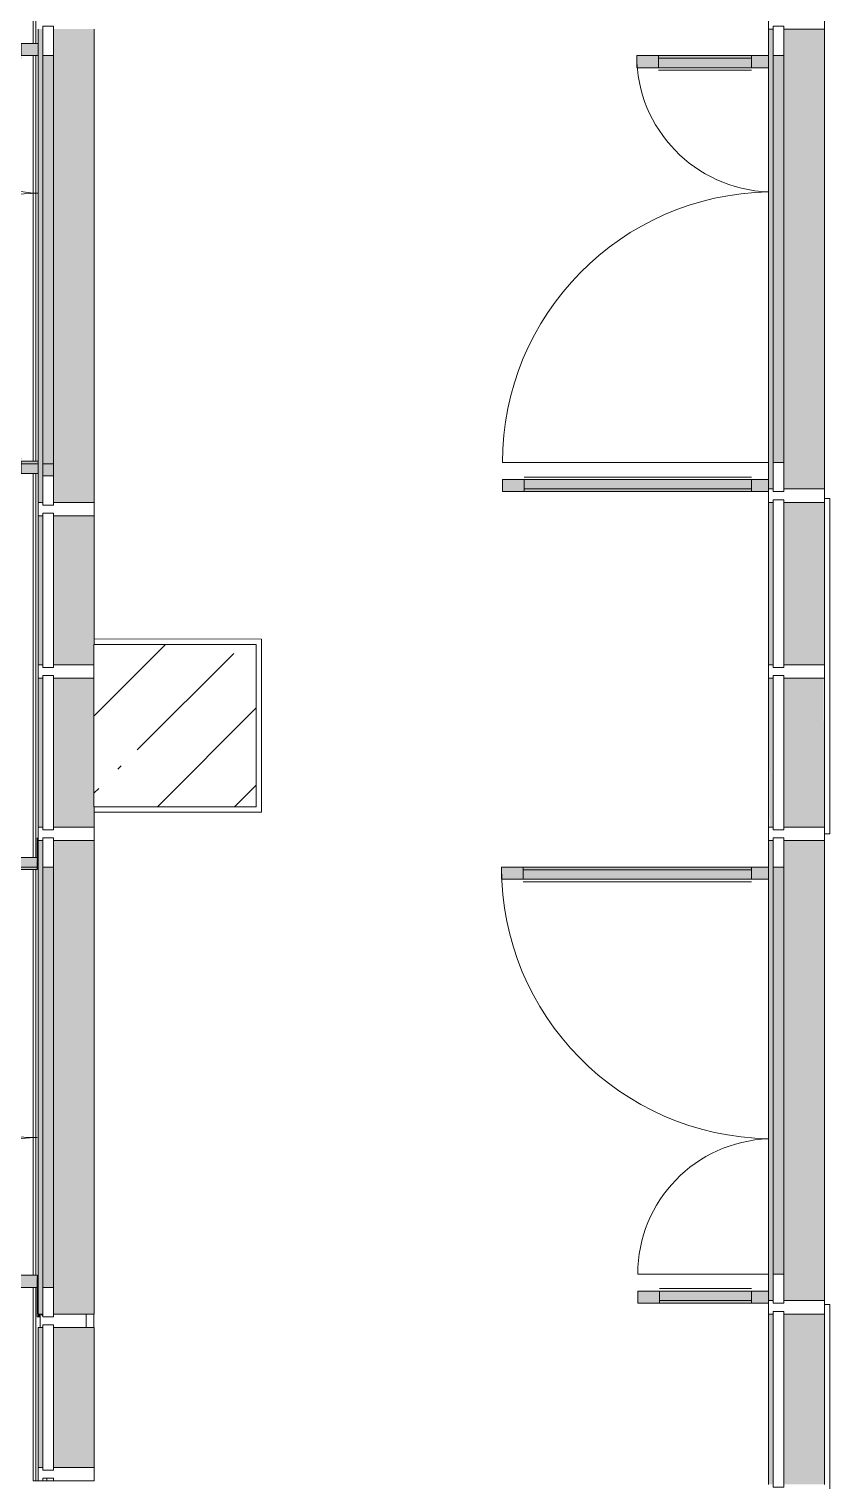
# Model space of a CAD drawing. Header units: millimetres. Extents: x 35881 to 234190, y -8553 to 29063.
# Drawn here: x 111000 to 113960, y 15358 to 20725 of the extents above; entities that cross this region are included whole.
import ezdxf

# ---------------------------------------------------------------- set-up
doc = ezdxf.new("R2010")
doc.units = ezdxf.units.MM
doc.linetypes.add('200_ШТРИХ__ш1_п0_6_', pattern=[160, 100, -60])
for name, color, linetype, lineweight, true_color in [('A-DETL-GENF-3', 7, 'Continuous', 5, 0xaaaaaa), ('A-DETL-GENF-4', 7, 'Continuous', 5, 0xe2e2e2), ('A-DOOR-4', 7, 'Continuous', 5, 0xaaaaaa), ('A-FLOR-1', 7, 'Continuous', 5, 0xaaaaaa), ('A-GLAZ-CWMG-4', 7, 'Continuous', 5, 0x383e42)]:
    doc.layers.add(name, color=color, linetype=linetype, lineweight=lineweight, true_color=true_color)
for name, color, linetype, lineweight in [('A-DETL-MBND-1', 7, '200_ШТРИХ__ш1_п0_6_', 9), ('A-GLAZ-CURT-3', 7, 'Continuous', 5), ('A-GLAZ-CWMG-3', 7, 'Continuous', 5), ('S-COLS-1', 7, 'Continuous', 5)]:
    doc.layers.add(name, color=color, linetype=linetype, lineweight=lineweight)

# ---------------------------------------------------------------- blocks, each defined once
blk = doc.blocks.new('Системная панель - Стекло - 40мм-23998915-1_10_2_птичка')
at = {"layer": 'A-GLAZ-CURT-3'}
for p, q in [((268.5, 40), (-268.5, 40)), ((-268.5, 40), (-268.5, 0)), ((-268.5, 0), (268.5, 0)), ((268.5, 0), (268.5, 40))]:
    blk.add_line(p, q, dxfattribs=at)
blk = doc.blocks.new('Прямоугольный импост - Импост структурный с накладкой - 190мм-23188488-1_10_2_птичка')
at = {"layer": 'A-GLAZ-CWMG-3'}
for p, q in [((-50, 0), (-50, 17)), ((-50, 17), (0, 17)), ((-40, 0), (-50, 0)), ((-40, -40), (-40, 0)), ((0, 0), (-10, 0)), ((-10, 0), (-10, -40)), ((0, 17), (0, 0)), ((-50, -190), (-50, -40)), ((-50, -40), (-40, -40)), ((-10, -40), (0, -40)), ((0, -40), (0, -190)), ((0, -190), (-50, -190))]:
    blk.add_line(p, q, dxfattribs=at)
blk = doc.blocks.new('Прямоугольный импост - Импост структурный с накладкой - 190мм-23190188-1_10_2_птичка')
at = {"layer": 'A-GLAZ-CWMG-4'}
for points in [[(3861.1, 15408.1), (3871.1, 15408.1), (3871.1, 15925.1), (3854.1, 15925.1), (3854.1, 15408.1)], [(4031.1, 15408.1), (4061.1, 15408.1), (4060, 15925.1), (3911.1, 15925.1), (3911.1, 15408.1), (4006.1, 15408.1)]]:
    blk.add_hatch(color=256, dxfattribs=at).paths.add_polyline_path(points)
at = {"layer": 'A-GLAZ-CWMG-3'}
for p, q in [((3854.1, 15925.1), (3871.1, 15925.1)), ((3854.1, 15408.1), (3854.1, 15925.1)), ((4031.1, 15925.1), (4061.1, 15925.1)), ((4061.1, 15408.1), (4061.1, 15925.1))]:
    blk.add_line(p, q, dxfattribs=at)
blk = doc.blocks.new('Системная панель - Стекло - 40мм-32257947-1_10_2_птичка')
at = {"layer": 'A-GLAZ-CURT-3'}
for p, q in [((310, 40), (-310, 40)), ((-310, 40), (-310, 0)), ((-310, 0), (310, 0)), ((310, 0), (310, 40))]:
    blk.add_line(p, q, dxfattribs=at)
blk = doc.blocks.new('Системная панель - Стекло - 40мм-32473990-1_10_2_птичка')
at = {"layer": 'A-GLAZ-CURT-3'}
for p, q in [((325, 40), (-325, 40)), ((-325, 40), (-325, 0)), ((-325, 0), (325, 0)), ((325, 0), (325, 40))]:
    blk.add_line(p, q, dxfattribs=at)
blk = doc.blocks.new('Прямоугольный импост - Импост структурный с накладкой - 190мм-32257948-1_10_2_птичка')
at = {"layer": 'A-GLAZ-CWMG-4'}
for points in [[(6553, 18375), (6570, 18375), (6570, 18975), (6553, 18975), (6553, 18409.4)], [(6760, 18375), (6760, 18975), (6610, 18975), (6610, 18375)]]:
    blk.add_hatch(color=256, dxfattribs=at).paths.add_polyline_path(points)
at = {"layer": 'A-GLAZ-CWMG-3'}
for p, q in [((6553, 18375), (6553, 18975)), ((6760, 18375), (6760, 18975))]:
    blk.add_line(p, q, dxfattribs=at)
blk = doc.blocks.new('Прямоугольный импост - Импост структурный с накладкой - 190мм-32257698-1_10_2_птичка')
at = {"layer": 'A-GLAZ-CWMG-4'}
for points in [[(6570, 16025), (6570, 17725), (6553, 17725), (6553, 16025), (6560, 16025)], [(6610, 16025), (6760, 16025), (6760, 17725), (6610, 17725), (6610, 16123)], [(6570, 16123), (6610, 16123), (6610, 17627), (6570, 17627), (6570, 16743)]]:
    blk.add_hatch(color=256, dxfattribs=at).paths.add_polyline_path(points)
at = {"layer": 'A-GLAZ-CWMG-3'}
for p, q in [((6553, 16025), (6553, 17725)), ((6760, 16025), (6760, 17725)), ((6570, 16123), (6570, 17627)), ((6610, 16123), (6610, 17627))]:
    blk.add_line(p, q, dxfattribs=at)
blk = doc.blocks.new('Прямоугольный импост - Импост структурный с накладкой - 190мм-32473988-1_10_2_птичка')
at = {"layer": 'A-GLAZ-CWMG-4'}
for points in [[(6553, 15345), (6570, 15345), (6570, 15975), (6553, 15975), (6553, 15586.8)], [(6760, 15345), (6760, 15975), (6610, 15975), (6610, 15345)]]:
    blk.add_hatch(color=256, dxfattribs=at).paths.add_polyline_path(points)
at = {"layer": 'A-GLAZ-CWMG-3'}
for p, q in [((6553, 15345), (6553, 15975)), ((6760, 15345), (6760, 15975))]:
    blk.add_line(p, q, dxfattribs=at)
blk = doc.blocks.new('Прямоугольный импост - Импост структурный с накладкой - 190мм-22862222-1_10_2_птичка')
at = {"layer": 'A-GLAZ-CWMG-3'}
for p, q in [((-25, 0), (-25, 17)), ((-25, 17), (25, 17)), ((25, 0), (15, 0)), ((15, 0), (15, -40)), ((25, 17), (25, 0)), ((-25, -190), (-25, -40)), ((15, -40), (25, -40)), ((25, -40), (25, -190)), ((25, -190), (-25, -190))]:
    blk.add_line(p, q, dxfattribs=at)
blk = doc.blocks.new('Прямоугольный импост - Импост структурный с накладкой - 190мм-V268-1_10_2_птичка')
at = {"layer": 'A-GLAZ-CWMG-3'}
for p, q in [((-25, 0), (-25, 17)), ((-25, 17), (25, 17)), ((-15, 0), (-25, 0)), ((-15, -40), (-15, 0)), ((25, 17), (25, 0)), ((-25, -190), (-25, -40)), ((-25, -40), (-15, -40)), ((25, -40), (25, -190)), ((25, -190), (-25, -190))]:
    blk.add_line(p, q, dxfattribs=at)
blk = doc.blocks.new('Дверь_Витражная_остекление_ - ДВН_ДАО_Главный вход_1800 в свету 4-32257700-1_10_2_птичка')
at = {"layer": 'A-DETL-GENF-4'}
for points in [[(-707, -416.2), (-707, -17), (-752, -17), (-752, -1004), (-707, -1004), (-707, -698.4)], [(860, -17), (815, -17), (815, -500), (860, -500), (860, -187.5)]]:
    blk.add_hatch(color=256, dxfattribs=at).paths.add_polyline_path(points)
at = {"layer": 'A-DETL-GENF-3'}
for p, q in [((-752, -1004), (-752, -17)), ((-752, -17), (-752, -1004)), ((-707, -1004), (-707, -17)), ((-707, -1004), (-707, -17)), ((815, -500), (815, -17)), ((815, -17), (815, -500)), ((860, -500), (860, -17)), ((860, -500), (860, -17)), ((-752, -80), (-707, -80)), ((-742, -924), (-742, -80)), ((-698, -924), (-698, -80)), ((806, -420), (806, -80)), ((860, -80), (815, -80)), ((850, -420), (850, -80)), ((860, -420), (815, -420)), ((860, -500), (815, -500)), ((815, -500), (860, -500)), ((-752, -924), (-707, -924)), ((-752, -1004), (-707, -1004)), ((-752, -1004), (-707, -1004))]:
    blk.add_line(p, q, dxfattribs=at)
at = {"layer": 'A-DOOR-4'}
for p, q in [((-860, 40), (-752, 40)), ((-860, 0), (-860, 40)), ((-752, 40), (-752, 0)), ((752, 40), (860, 40)), ((752, 0), (752, 40)), ((860, 40), (860, 0)), ((-752, 0), (-860, 0)), ((-752, -1004), (-752, -17)), ((860, 0), (752, 0)), ((752, -500), (752, -17))]:
    blk.add_line(p, q, dxfattribs=at)
for centre, radius, start, end in [((-752, 0), 1004, 270, 359.0187), ((752, 0), 500, 181.999, 270)]:
    blk.add_arc(centre, radius, start, end, dxfattribs=at)
blk = doc.blocks.new('Прямоугольный импост - Импост структурный с накладкой - 190мм-23190275-1_10_2_птичка')
at = {"layer": 'A-GLAZ-CWMG-4'}
for points in [[(3854.1, 15975.1), (3871.1, 15975.1), (3871.1, 16750.1), (3854.1, 16750.1), (3854.1, 15982.1)], [(3871.1, 16073.1), (3911.1, 16073.1), (3910, 16750.1), (3871.1, 16750.1), (3871.1, 16743)], [(4031.1, 15975.1), (4061.1, 15975.1), (4060, 16750.1), (3911.1, 16750.1), (3911.1, 15975.1), (4006.1, 15975.1)]]:
    blk.add_hatch(color=256, dxfattribs=at).paths.add_polyline_path(points)
at = {"layer": 'A-GLAZ-CWMG-3'}
for p, q in [((3854.1, 15975.1), (3854.1, 16750.1)), ((3871.1, 16073.1), (3871.1, 16750.1)), ((3911.1, 16073.1), (3911.1, 16750.1)), ((4061.1, 15975.1), (4061.1, 16750.1)), ((3871.1, 15975.1), (3854.1, 15975.1)), ((4061.1, 15975.1), (4031.1, 15975.1))]:
    blk.add_line(p, q, dxfattribs=at)
blk = doc.blocks.new('Прямоугольный импост - Импост структурный с накладкой - 190мм-23190277-1_10_2_птичка')
at = {"layer": 'A-GLAZ-CWMG-4'}
for points in [[(3861.1, 19950.1), (3871.1, 19950.1), (3871.1, 20725.1), (3854.1, 20725.1), (3854.1, 19950.1)], [(4006.1, 19950.1), (4061.1, 19950.1), (4060, 20725.1), (3911.1, 20725), (3911.1, 19950.1)], [(3871.1, 19950.1), (3911.1, 19950.1), (3910, 20627.1), (3871.1, 20627.1), (3871.1, 20192.4)]]:
    blk.add_hatch(color=256, dxfattribs=at).paths.add_polyline_path(points)
at = {"layer": 'A-GLAZ-CWMG-3'}
for p, q in [((3854.1, 19950.1), (3854.1, 20725.1)), ((4061.1, 19950.1), (4061.1, 20725.1)), ((3871.1, 19950.1), (3871.1, 20627.1)), ((3911.1, 19950.1), (3911.1, 20627.1))]:
    blk.add_line(p, q, dxfattribs=at)
blk = doc.blocks.new('BSC_Колонна _Прямоугольная - 600х600-17858062-1_10_2_птичка')
at = {"layer": 'S-COLS-1'}
h = blk.add_hatch(dxfattribs=at)
h.set_pattern_fill('FP_156', color=256, style=0, pattern_type=2)
h.set_pattern_definition([(45, (-4360, -18150), (-285.123, 285.123), []), (45, (-4074.88, -18150), (-285.123, 285.123), [504.031, -100.806, 16.764, -84.042])])
h.paths.add_polyline_path([(163.6, -300), (300, -300), (300, 300), (-300, 300), (-300, -300), (-151.3, -300)])
for p, q in [((300, 300), (-300, 300)), ((-300, 300), (-300, -300)), ((300, -300), (300, 300)), ((-300, -300), (300, -300))]:
    blk.add_line(p, q, dxfattribs=at)
blk = doc.blocks.new('Прямоугольный импост - Импост структурный с накладкой - 190мм-V330-1_10_2_птичка')
at = {"layer": 'A-GLAZ-CWMG-3'}
for p, q in [((-25, 0), (-25, 17)), ((-25, 17), (25, 17)), ((-15, 0), (-25, 0)), ((-15, -40), (-15, 0)), ((25, 17), (25, 0)), ((-25, -190), (-25, -40)), ((-25, -40), (-15, -40)), ((25, -40), (25, -190)), ((25, -190), (-25, -190))]:
    blk.add_line(p, q, dxfattribs=at)
blk = doc.blocks.new('Дверь_Витражная_остекление_ - ДВН_ДАО_Главный вход_1800 в свету 3-32257949-1_10_2_птичка')
at = {"layer": 'A-DETL-GENF-4'}
for points in [[(-707, -109.5), (-707, -17), (-752, -17), (-752, -504), (-707, -504), (-707, -135.7)], [(860, -187.5), (860, -17), (815, -17), (815, -1000), (860, -1000)]]:
    blk.add_hatch(color=256, dxfattribs=at).paths.add_polyline_path(points)
at = {"layer": 'A-DETL-GENF-3'}
for p, q in [((-752, -504), (-752, -17)), ((-752, -17), (-752, -504)), ((-707, -504), (-707, -17)), ((-707, -504), (-707, -17)), ((815, -1000), (815, -17)), ((815, -17), (815, -1000)), ((860, -1000), (860, -17)), ((860, -1000), (860, -17)), ((-752, -80), (-707, -80)), ((-742, -424), (-742, -80)), ((-698, -424), (-698, -80)), ((806, -920), (806, -80)), ((860, -80), (815, -80)), ((850, -920), (850, -80)), ((-752, -424), (-707, -424)), ((-752, -504), (-707, -504)), ((-752, -504), (-707, -504)), ((860, -920), (815, -920)), ((860, -1000), (815, -1000)), ((815, -1000), (860, -1000))]:
    blk.add_line(p, q, dxfattribs=at)
at = {"layer": 'A-DOOR-4'}
for p, q in [((-860, 40), (-752, 40)), ((-860, 0), (-860, 40)), ((-752, 40), (-752, 0)), ((752, 40), (860, 40)), ((752, 0), (752, 40)), ((860, 40), (860, 0)), ((-752, 0), (-860, 0)), ((-752, -504), (-752, -17)), ((860, 0), (752, 0)), ((752, -1000), (752, -17))]:
    blk.add_line(p, q, dxfattribs=at)
for centre, radius, start, end in [((-752, 0), 504, 270, 358.0168), ((752, 0), 1000, 180.9852, 270)]:
    blk.add_arc(centre, radius, start, end, dxfattribs=at)
blk = doc.blocks.new('Системная панель - Стекло - 40мм-23926328-1_10_2_птичка')
at = {"layer": 'A-GLAZ-CURT-3'}
for p, q in [((285, 40), (-285, 40)), ((-285, 40), (-285, 0)), ((-285, 0), (285, 0)), ((285, 0), (285, 40))]:
    blk.add_line(p, q, dxfattribs=at)
blk = doc.blocks.new('Прямоугольный импост - Импост структурный с накладкой - 190мм-23926323-1_10_2_птичка')
at = {"layer": 'A-GLAZ-CWMG-4'}
for points in [[(6560, 17775), (6570, 17775), (6570, 18325), (6553, 18325), (6556.8, 17775)], [(6610, 17775), (6760, 17775), (6756.3, 18325), (6610, 18325), (6610, 17830)]]:
    blk.add_hatch(color=256, dxfattribs=at).paths.add_polyline_path(points)
at = {"layer": 'A-GLAZ-CWMG-3'}
for p, q in [((6553, 17775), (6553, 18325)), ((6760, 17775), (6760, 18325))]:
    blk.add_line(p, q, dxfattribs=at)
blk = doc.blocks.new('Прямоугольный импост - Импост структурный с накладкой - 190мм-V331-1_10_2_птичка')
at = {"layer": 'A-GLAZ-CWMG-3'}
for p, q in [((-25, 0), (-25, 17)), ((-25, 17), (25, 17)), ((-15, 0), (-25, 0)), ((-15, -40), (-15, 0)), ((25, 0), (15, 0)), ((15, 0), (15, -40)), ((25, 17), (25, 0)), ((-25, -190), (-25, -40)), ((-25, -40), (-15, -40)), ((15, -40), (25, -40)), ((25, -40), (25, -190)), ((25, -190), (-25, -190))]:
    blk.add_line(p, q, dxfattribs=at)
blk = doc.blocks.new('Прямоугольный импост - Импост структурный с накладкой - 170мм-23186685-1_10_2_птичка')
at = {"layer": 'A-GLAZ-CWMG-3'}
for p, q in [((3836.1, 20672.1), (3836.1, 27150.1)), ((3846.1, 20672.1), (3846.1, 27150.1)), ((3836.1, 19127.1), (3836.1, 20627.1)), ((3846.1, 19127.1), (3846.1, 20627.1)), ((3836.1, 17663.1), (3836.1, 19082.1)), ((3846.1, 17663.1), (3846.1, 19082.1)), ((3836.1, 16118.1), (3836.1, 17618.1)), ((3846.1, 16118.1), (3846.1, 17618.1)), ((3836.1, 15358.1), (3836.1, 16073.1)), ((3846.1, 15358.1), (3846.1, 16073.1)), ((3846.1, 15358.1), (3836.1, 15358.1)), ((3854.1, 15358.1), (3846.1, 15358.1)), ((3886.1, 15358.1), (3871.1, 15358.1)), ((3886.1, 15358.1), (3886.1, 15368.1)), ((3911.1, 15358.1), (3886.1, 15358.1))]:
    blk.add_line(p, q, dxfattribs=at)
blk = doc.blocks.new('Прямоугольный импост - Импост структурный с накладкой - 190мм-23933667-1_10_2_птичка')
at = {"layer": 'A-GLAZ-CWMG-4'}
for points in [[(3861.1, 19150.1), (3871.1, 19150.1), (3871.1, 19950.1), (3854.1, 19950.1), (3854.1, 19150.1)], [(3871.1, 19150.1), (3911.1, 19150.1), (3910, 19950.1), (3871.1, 19950.1)], [(4060, 19150.1), (4061.1, 19150.1), (4060, 19950.1), (3911.1, 19950.1), (3911.1, 19150.1), (4031.1, 19150.1)]]:
    blk.add_hatch(color=256, dxfattribs=at).paths.add_polyline_path(points)
at = {"layer": 'A-GLAZ-CWMG-3'}
for p, q in [((3854.1, 19150.1), (3854.1, 19950.1)), ((3871.1, 19150.1), (3871.1, 19950.1)), ((3911.1, 19150.1), (3911.1, 19950.1)), ((4061.1, 19150.1), (4061.1, 19950.1))]:
    blk.add_line(p, q, dxfattribs=at)
blk = doc.blocks.new('Прямоугольный импост - Импост структурный с накладкой - 170мм-22968247-1_10_2_птичка')
at = {"layer": 'A-GLAZ-CWMG-3'}
for p, q in [((-25, 0), (-25, 10)), ((-25, 10), (25, 10)), ((25, 0), (15, 0)), ((15, 0), (15, -40)), ((25, 10), (25, 0)), ((-25, -160), (-25, -40)), ((15, -40), (25, -40)), ((25, -40), (25, -160)), ((25, -160), (-25, -160))]:
    blk.add_line(p, q, dxfattribs=at)
blk = doc.blocks.new('Прямоугольный импост - Импост структурный с накладкой - 170мм-23186686-1_10_2_птичка')
at = {"layer": 'A-GLAZ-CWMG-3'}
blk.add_line((3886.1, 15358.1), (3871.1, 15358.1), dxfattribs=at)
blk = doc.blocks.new('Дверь_Витражная_СКБ_2Ст - ВН-1_ ДВН_ДАО_Главный вход_1800 в свету 3-31912953-1_10_2_птичка')
at = {"layer": 'A-DETL-GENF-4'}
for points in [[(-777, -17), (-822, -17), (-822, -554), (-777, -554), (-777, -25)], [(768, -25), (768, -17), (723, -17), (723, -1000), (768, -1000), (768, -35)]]:
    blk.add_hatch(color=256, dxfattribs=at).paths.add_polyline_path(points)
at = {"layer": 'A-DETL-GENF-3'}
for p, q in [((732, 40), (732, 0)), ((732, 40), (732, 0)), ((-822, -554), (-822, -17)), ((-822, -17), (-822, -554)), ((-777, -554), (-777, -17)), ((-777, -554), (-777, -17)), ((723, -1000), (723, -17)), ((723, -17), (723, -1000)), ((768, -1000), (768, -17)), ((768, -1000), (768, -17)), ((-822, -80), (-777, -80)), ((-812, -474), (-812, -80)), ((-768, -474), (-768, -80)), ((714, -920), (714, -80)), ((768, -80), (723, -80)), ((758, -920), (758, -80)), ((-822, -474), (-777, -474)), ((-822, -554), (-777, -554)), ((-822, -554), (-777, -554)), ((768, -920), (723, -920)), ((768, -1000), (723, -1000)), ((723, -1000), (768, -1000))]:
    blk.add_line(p, q, dxfattribs=at)
at = {"layer": 'A-DOOR-4'}
for p, q in [((-885, 40), (-777, 40)), ((-885, 0), (-885, 40)), ((-777, 40), (-777, 0)), ((777, 40), (885, 40)), ((777, 0), (777, 40)), ((885, 40), (885, 0)), ((-777, 0), (-885, 0)), ((-822, -554), (-822, -17)), ((732, -1000), (732, -17)), ((885, 0), (777, 0))]:
    blk.add_line(p, q, dxfattribs=at)
for centre, radius, start, end in [((-822, 0), 554, 270, 358.1958), ((732, 0), 1000, 180.9852, 270)]:
    blk.add_arc(centre, radius, start, end, dxfattribs=at)
blk = doc.blocks.new('Системная панель - Стекло - 40мм-V346-1_10_2_птичка')
at = {"layer": 'A-GLAZ-CURT-3'}
for p, q in [((285, 40), (-285, 40)), ((-285, 40), (-285, 0)), ((-285, 0), (285, 0)), ((285, 0), (285, 40))]:
    blk.add_line(p, q, dxfattribs=at)
blk = doc.blocks.new('Прямоугольный импост - Импост структурный с накладкой - 190мм-V347-1_10_2_птичка')
at = {"layer": 'A-GLAZ-CWMG-4'}
for points in [[(3861.1, 17775.1), (3871.1, 17775.1), (3871.1, 18325.1), (3854.1, 18325.1), (3854.1, 17775.1)], [(4006.1, 17775.1), (4061.1, 17775.1), (4060, 18325.1), (3911.1, 18325.1), (3911.1, 17775.1)]]:
    blk.add_hatch(color=256, dxfattribs=at).paths.add_polyline_path(points)
at = {"layer": 'A-GLAZ-CWMG-3'}
for p, q in [((3854.1, 17775.1), (3854.1, 18325.1)), ((4061.1, 17775.1), (4061.1, 17850))]:
    blk.add_line(p, q, dxfattribs=at)
blk = doc.blocks.new('Прямоугольный импост - Импост структурный с накладкой - 190мм-V348-1_10_2_птичка')
at = {"layer": 'A-GLAZ-CWMG-3'}
for p, q in [((-25, 0), (-25, 17)), ((-25, 17), (25, 17)), ((-15, 0), (-25, 0)), ((-15, -40), (-15, 0)), ((25, 0), (15, 0)), ((15, 0), (15, -40)), ((25, 17), (25, 0)), ((-25, -188.9), (-25, -40)), ((-25, -40), (-15, -40)), ((15, -40), (25, -40)), ((25, -40), (25, -188.9))]:
    blk.add_line(p, q, dxfattribs=at)
blk = doc.blocks.new('Дверь_Витражная_СКБ_2Ст - ВН-1_ ДВН_ДАО_Главный вход_1800 в свету 4-31912968-1_10_2_птичка')
at = {"layer": 'A-DETL-GENF-4'}
h = blk.add_hatch(color=256, dxfattribs=at)
h.paths.add_polyline_path([(875, -10), (885, 0), (875, 0)])
h.paths.add_polyline_path([(885, -10), (875, -10), (875, -17), (885, -17)])
for points in [[(-768, -1020), (-768, -20), (-813, -25), (-813, -1020)], [(777, -574), (777, -20), (732, -25), (732, -574)]]:
    blk.add_hatch(color=256, dxfattribs=at).paths.add_polyline_path(points)
at = {"layer": 'A-DETL-GENF-3'}
for p, q in [((-777, -20), (-885, -20)), ((-885, -20), (-777, -20)), ((-768, -20), (-813, -20)), ((-813, -1020), (-813, -20)), ((-768, -20), (-813, -20)), ((-813, -20), (-813, -1020)), ((-768, -1020), (-768, -20)), ((-768, -1020), (-768, -20)), ((732, -20), (777, -20)), ((732, -574), (732, -20)), ((732, -20), (732, -574)), ((777, -20), (732, -20)), ((777, -574), (777, -20)), ((777, -574), (777, -20)), ((777, -20), (885, -20)), ((777, -20), (885, -20)), ((885, -20), (885, -10)), ((885, -20), (885, -10)), ((-813, -100), (-768, -100)), ((-803, -940), (-803, -100)), ((-759, -940), (-759, -100)), ((723, -494), (723, -100)), ((777, -100), (732, -100)), ((767, -494), (767, -100)), ((777, -494), (732, -494)), ((777, -574), (732, -574)), ((732, -574), (777, -574)), ((-813, -940), (-768, -940)), ((-813, -1020), (-768, -1020)), ((-813, -1020), (-768, -1020))]:
    blk.add_line(p, q, dxfattribs=at)
at = {"layer": 'A-DOOR-4'}
for p, q in [((-885, 40), (-777, 40)), ((-885, 0), (-885, 40)), ((-777, 40), (-777, 0)), ((777, 40), (885, 40)), ((777, 0), (777, 40)), ((885, 40), (885, 0)), ((-777, 0), (-885, 0)), ((-777, -1020), (-777, -20)), ((885, 0), (777, 0)), ((777, -574), (777, -20))]:
    blk.add_line(p, q, dxfattribs=at)
for centre, radius, start, end in [((-777, -20), 1000, 270, 0), ((777, -20), 554, 180, 270)]:
    blk.add_arc(centre, radius, start, end, dxfattribs=at)
blk = doc.blocks.new('Прямоугольный импост - Импост структурный с накладкой - 190мм-23933759-1_10_2_птичка')
at = {"layer": 'A-GLAZ-CWMG-4'}
for points in [[(3854.1, 17550.1), (3871.1, 17550.1), (3871.1, 17725.1), (3854.1, 17725.1), (3854.1, 17627.1)], [(4031.1, 17550.1), (4061.1, 17550.1), (4060, 17725.1), (3911.1, 17725.1), (3911.1, 17550.1), (4006.1, 17550.1)], [(3911.1, 17550.1), (3910, 17627.1), (3871.1, 17627.1), (3871.1, 17550.1), (3910, 17550.1)]]:
    blk.add_hatch(color=256, dxfattribs=at).paths.add_polyline_path(points)
at = {"layer": 'A-GLAZ-CWMG-3'}
for p, q in [((3854.1, 17550.1), (3854.1, 17725.1)), ((4061.1, 17550.1), (4061.1, 17725.1)), ((3871.1, 17550.1), (3871.1, 17627.1)), ((3911.1, 17550.1), (3911.1, 17627.1))]:
    blk.add_line(p, q, dxfattribs=at)
blk = doc.blocks.new('Прямоугольный импост - Импост структурный с накладкой - 190мм-23933741-1_10_2_птичка')
at = {"layer": 'A-GLAZ-CWMG-3'}
for p, q in [((-25, 0), (-25, 17)), ((-25, 17), (25, 17)), ((-15, 0), (-25, 0)), ((-15, -40), (-15, 0)), ((25, 17), (25, 0)), ((-25, -190), (-25, -40)), ((-25, -40), (-15, -40)), ((25, -40), (25, -190)), ((25, -190), (-25, -190))]:
    blk.add_line(p, q, dxfattribs=at)
blk = doc.blocks.new('Системная панель - Стекло - 40мм-V353-1_10_2_птичка')
at = {"layer": 'A-GLAZ-CURT-3'}
for p, q in [((285, 40), (-285, 40)), ((-285, 40), (-285, 0)), ((-285, 0), (285, 0)), ((285, 0), (285, 40))]:
    blk.add_line(p, q, dxfattribs=at)
blk = doc.blocks.new('Прямоугольный импост - Импост структурный с накладкой - 190мм-V354-1_10_2_птичка')
at = {"layer": 'A-GLAZ-CWMG-4'}
for points in [[(3861.1, 18375.1), (3871.1, 18375.1), (3871.1, 18925.1), (3854.1, 18925.1), (3854.1, 18375.1)], [(4060, 18375.1), (4060, 18925.1), (3911.1, 18925.1), (3911.1, 18375.1), (4031.1, 18375.1)]]:
    blk.add_hatch(color=256, dxfattribs=at).paths.add_polyline_path(points)
at = {"layer": 'A-GLAZ-CWMG-3'}
for p, q in [((3854.1, 18375.1), (3854.1, 18925.1)), ((4061.1, 18450), (4061.1, 18925.1))]:
    blk.add_line(p, q, dxfattribs=at)
blk = doc.blocks.new('Прямоугольный импост - Импост структурный с накладкой - 190мм-V355-1_10_2_птичка')
at = {"layer": 'A-GLAZ-CWMG-3'}
for p, q in [((-25, 0), (-25, 17)), ((-25, 17), (25, 17)), ((25, 0), (15, 0)), ((15, 0), (15, -40)), ((25, 17), (25, 0)), ((-25, -190), (-25, -40)), ((15, -40), (25, -40)), ((25, -40), (25, -190)), ((25, -190), (-25, -190))]:
    blk.add_line(p, q, dxfattribs=at)
blk = doc.blocks.new('Прямоугольный импост - Импост структурный с накладкой - 190мм-23933668-1_10_2_птичка')
at = {"layer": 'A-GLAZ-CWMG-4'}
for points in [[(3871.1, 18975.1), (3871.1, 19150.1), (3854.1, 19150.1), (3854.1, 18975.1), (3861.1, 18975.1)], [(3911.1, 19073.1), (3910, 19150.1), (3871.1, 19150.1), (3871.1, 19073.1), (3910, 19073.1)], [(4031.1, 18975.1), (4061.1, 18975.1), (4060, 19150.1), (3911.1, 19150.1), (3911.1, 18975.1), (4006.1, 18975.1)]]:
    blk.add_hatch(color=256, dxfattribs=at).paths.add_polyline_path(points)
at = {"layer": 'A-GLAZ-CWMG-3'}
for p, q in [((3854.1, 18975.1), (3854.1, 19150.1)), ((3871.1, 19073.1), (3871.1, 19150.1)), ((3911.1, 19073.1), (3911.1, 19150.1)), ((4061.1, 18975.1), (4061.1, 19150.1))]:
    blk.add_line(p, q, dxfattribs=at)

msp = doc.modelspace()

# ---------------------------------------------------------------- linework, layer by layer
at = {"layer": 'A-DETL-MBND-1'}
msp.add_line((111239.7, 15975.1), (111239.7, 15925.1), dxfattribs=at)
at = {"layer": 'A-FLOR-1'}
for p, q in [((113939.7, 18990), (113959.7, 18990)), ((113959.7, 18990), (113959.7, 17750)), ((111240.8, 18470.3), (111859.7, 18469.2)), ((111859.7, 18469.2), (111859.7, 17830)), ((111859.7, 17830), (111240.8, 17830)), ((113959.7, 17750), (113939.7, 17750)), ((113939.7, 16010), (113959.7, 16010)), ((113959.7, 16010), (113959.7, 15270)), ((111239.7, 15975.1), (111239.7, 15925.1))]:
    msp.add_line(p, q, dxfattribs=at)

# ---------------------------------------------------------------- block references
at = {"layer": 'A-DOOR-4', "rotation": 269.9999999999999}
for name, p in [('Дверь_Витражная_СКБ_2Ст - ВН-1_ ДВН_ДАО_Главный вход_1800 в свету 3-31912953-1_10_2_птичка', (111050.8, 19850.1)), ('Дверь_Витражная_остекление_ - ДВН_ДАО_Главный вход_1800 в свету 3-32257949-1_10_2_птичка', (113749.7, 19875)), ('Дверь_Витражная_СКБ_2Ст - ВН-1_ ДВН_ДАО_Главный вход_1800 в свету 4-31912968-1_10_2_птичка', (111050.8, 16850.1)), ('Дверь_Витражная_остекление_ - ДВН_ДАО_Главный вход_1800 в свету 4-32257700-1_10_2_птичка', (113749.7, 16875))]:
    msp.add_blockref(name, p, dxfattribs=at)
at = {"layer": 'A-GLAZ-CURT-3', "rotation": 269.9999999999999}
for name, p in [('Системная панель - Стекло - 40мм-32257947-1_10_2_птичка', (113749.7, 18675)), ('Системная панель - Стекло - 40мм-V353-1_10_2_птичка', (111050.8, 18650.1)), ('Системная панель - Стекло - 40мм-V346-1_10_2_птичка', (111050.8, 18050.1)), ('Системная панель - Стекло - 40мм-23926328-1_10_2_птичка', (113749.7, 18050)), ('Системная панель - Стекло - 40мм-32473990-1_10_2_птичка', (113749.7, 15660)), ('Системная панель - Стекло - 40мм-23998915-1_10_2_птичка', (111050.8, 15666.6))]:
    msp.add_blockref(name, p, dxfattribs=at)
at = {"layer": 'A-GLAZ-CWMG-3'}
for name, p in [('Прямоугольный импост - Импост структурный с накладкой - 170мм-23186685-1_10_2_птичка', (107179.7, 0)), ('Прямоугольный импост - Импост структурный с накладкой - 170мм-23186686-1_10_2_птичка', (107179.7, 0)), ('Прямоугольный импост - Импост структурный с накладкой - 190мм-23190277-1_10_2_птичка', (107179.7, 0)), ('Прямоугольный импост - Импост структурный с накладкой - 190мм-32257698-1_10_2_птичка', (107179.7, 3000)), ('Прямоугольный импост - Импост структурный с накладкой - 190мм-23933667-1_10_2_птичка', (107179.7, 0)), ('Прямоугольный импост - Импост структурный с накладкой - 190мм-23933668-1_10_2_птичка', (107179.7, 0)), ('Прямоугольный импост - Импост структурный с накладкой - 190мм-32257948-1_10_2_птичка', (107179.7, 0)), ('Прямоугольный импост - Импост структурный с накладкой - 190мм-V354-1_10_2_птичка', (107179.7, 0)), ('Прямоугольный импост - Импост структурный с накладкой - 190мм-V347-1_10_2_птичка', (107179.7, 0)), ('Прямоугольный импост - Импост структурный с накладкой - 190мм-23926323-1_10_2_птичка', (107179.7, 0)), ('Прямоугольный импост - Импост структурный с накладкой - 190мм-23933759-1_10_2_птичка', (107179.7, 0)), ('Прямоугольный импост - Импост структурный с накладкой - 190мм-32257698-1_10_2_птичка', (107179.7, 0)), ('Прямоугольный импост - Импост структурный с накладкой - 190мм-23933667-1_10_2_птичка', (107179.7, -2400)), ('Прямоугольный импост - Импост структурный с накладкой - 190мм-23190275-1_10_2_птичка', (107179.7, 0)), ('Прямоугольный импост - Импост структурный с накладкой - 190мм-32473988-1_10_2_птичка', (107179.7, 0)), ('Прямоугольный импост - Импост структурный с накладкой - 190мм-23190188-1_10_2_птичка', (107179.7, 0))]:
    msp.add_blockref(name, p, dxfattribs=at)
at = {"layer": 'A-GLAZ-CWMG-3', "extrusion": (0, 0, -1), "rotation": 270.0000000000001}
for name, p in [('Прямоугольный импост - Импост структурный с накладкой - 190мм-V330-1_10_2_птичка', (-113749.7, 20750)), ('Прямоугольный импост - Импост структурный с накладкой - 190мм-22862222-1_10_2_птичка', (-113749.7, 19000)), ('Прямоугольный импост - Импост структурный с накладкой - 190мм-V355-1_10_2_птичка', (-111050.8, 18950.1)), ('Прямоугольный импост - Импост структурный с накладкой - 190мм-V348-1_10_2_птичка', (-111050.8, 18350.1)), ('Прямоугольный импост - Импост структурный с накладкой - 190мм-V331-1_10_2_птичка', (-113749.7, 18350)), ('Прямоугольный импост - Импост структурный с накладкой - 190мм-23933741-1_10_2_птичка', (-111050.8, 17750.1)), ('Прямоугольный импост - Импост структурный с накладкой - 190мм-V268-1_10_2_птичка', (-113749.7, 17750)), ('Прямоугольный импост - Импост структурный с накладкой - 190мм-22862222-1_10_2_птичка', (-113749.7, 16000)), ('Прямоугольный импост - Импост структурный с накладкой - 170мм-22968247-1_10_2_птичка', (-111050.8, 15950.1)), ('Прямоугольный импост - Импост структурный с накладкой - 190мм-23188488-1_10_2_птичка', (-111050.8, 15358.1))]:
    msp.add_blockref(name, p, dxfattribs=at)
at = {"layer": 'S-COLS-1'}
msp.add_blockref('BSC_Колонна _Прямоугольная - 600х600-17858062-1_10_2_птичка', (111539.7, 18150), dxfattribs=at)

doc.saveas('drawing.dxf')
